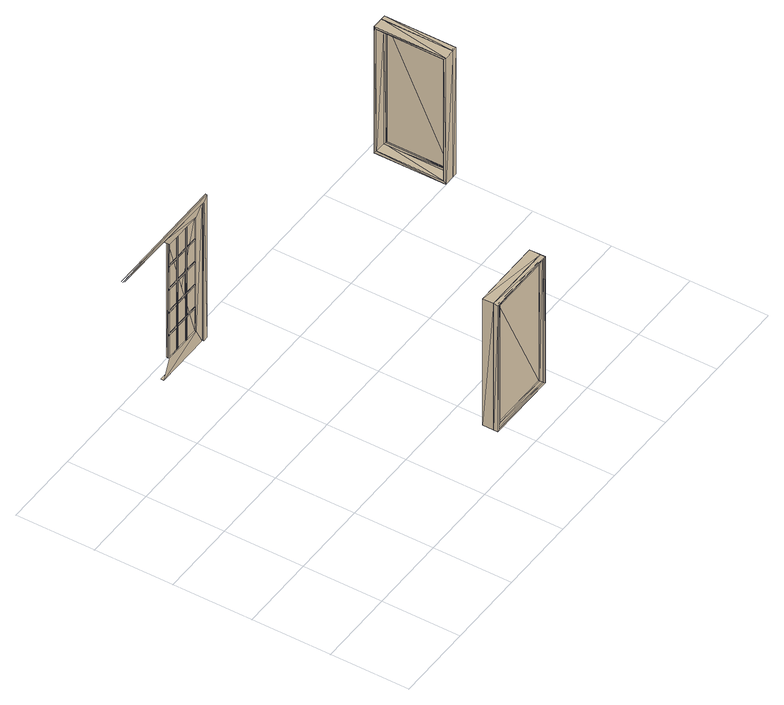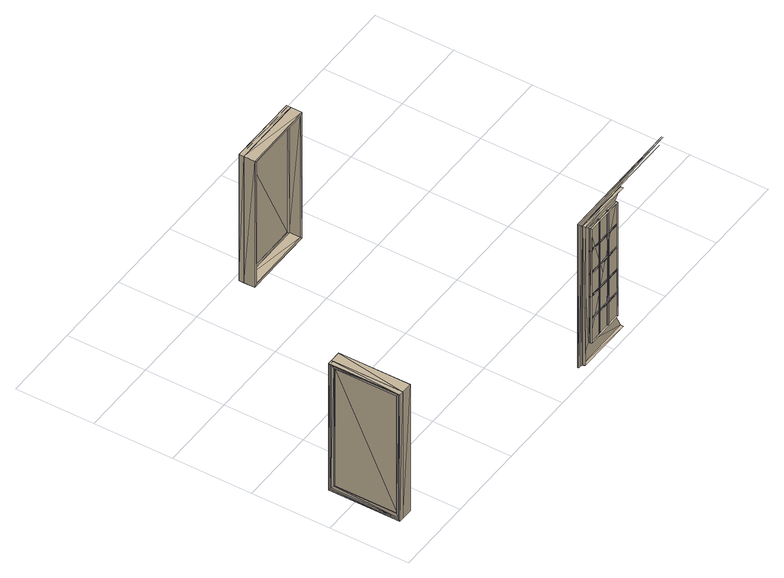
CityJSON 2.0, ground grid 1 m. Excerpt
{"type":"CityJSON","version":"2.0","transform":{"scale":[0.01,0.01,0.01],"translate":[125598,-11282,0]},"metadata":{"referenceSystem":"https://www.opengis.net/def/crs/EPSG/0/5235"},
"CityObjects":{
"building1":{"type":"Building","children":["building1-1","building1-2","building1-3"]},
"building1-1":{"type":"BuildingInstallation","attributes":{"ifc_type":"IfcDoor","name":"M_Door-Interior-Double-Full Glass-Wood:1500 x 2000mm:355801"},"parents":["building1"],"geometry":[{"type":"MultiSurface","lod":"2.2","boundaries":[[[0,1,2]],[[3,4,5]],[[6,7,8]],[[9,10,11]],[[12,13,14]],[[3,15,4]],[[6,16,7]],[[9,17,10]],[[12,18,13]],[[19,20,21]],[[19,22,20]],[[15,23,4]],[[16,24,7]],[[25,10,17]],[[26,18,12]],[[27,28,29]],[[28,30,31]],[[21,32,33]],[[34,20,35]],[[36,37,31]],[[38,32,39]],[[40,34,41]],[[34,42,41]],[[43,44,34]],[[27,29,37]],[[45,46,47]],[[48,47,46]],[[45,49,46]],[[50,46,49]],[[47,48,45]],[[48,46,50]],[[51,49,45]],[[51,52,49]],[[53,50,49]],[[48,50,53]],[[5,54,3]],[[8,55,6]],[[11,56,9]],[[13,57,14]],[[49,45,58]],[[48,58,45]],[[59,5,4]],[[60,8,7]],[[61,11,10]],[[62,13,18]],[[35,20,22]],[[48,53,63]],[[3,64,15]],[[6,65,16]],[[9,66,17]],[[14,67,12]],[[45,49,68]],[[4,15,64]],[[7,16,65]],[[10,17,66]],[[18,12,67]],[[69,70,71]],[[53,49,68]],[[68,49,72]],[[48,63,58]],[[15,4,73]],[[16,7,74]],[[17,10,75]],[[12,18,76]],[[70,69,77]],[[73,4,23]],[[74,7,24]],[[75,10,78]],[[76,18,79]],[[21,80,19]],[[15,81,82]],[[16,83,84]],[[17,85,25]],[[12,86,26]],[[49,58,68]],[[45,58,87]],[[45,68,58]],[[68,63,53]],[[68,58,63]],[[88,58,68]],[[88,87,58]],[[89,90,91]],[[90,92,91]],[[89,93,90]],[[94,90,93]],[[91,92,89]],[[90,94,92]],[[95,93,89]],[[95,96,93]],[[97,94,93]],[[92,94,97]],[[32,38,33]],[[34,35,40]],[[5,59,54]],[[8,60,55]],[[11,61,56]],[[13,62,57]],[[93,89,98]],[[92,98,89]],[[3,54,64]],[[6,55,65]],[[9,56,66]],[[14,57,67]],[[21,33,80]],[[92,97,99]],[[59,4,73]],[[60,7,74]],[[61,10,75]],[[62,18,76]],[[89,93,100]],[[4,64,73]],[[7,65,74]],[[10,66,75]],[[18,67,76]],[[69,71,77]],[[97,93,100]],[[100,93,101]],[[92,99,98]],[[15,73,64]],[[16,74,65]],[[17,75,66]],[[12,76,67]],[[70,77,71]],[[15,64,81]],[[16,65,83]],[[17,66,85]],[[12,67,86]],[[35,22,102]],[[73,23,103]],[[74,24,104]],[[75,78,105]],[[76,79,106]],[[93,98,100]],[[89,98,107]],[[89,100,98]],[[100,99,97]],[[100,98,99]],[[108,98,100]],[[108,107,98]],[[34,40,42]],[[38,39,109]],[[40,41,42]],[[34,40,43]],[[73,54,59]],[[55,60,74]],[[75,56,61]],[[76,57,62]],[[73,64,54]],[[65,55,74]],[[75,66,56]],[[76,67,57]],[[102,33,35]],[[102,80,33]],[[81,64,73]],[[83,65,74]],[[85,66,75]],[[86,67,76]],[[35,33,40]],[[40,33,38]],[[28,110,111]],[[109,40,38]],[[42,38,40]],[[28,31,110]],[[109,42,40]],[[42,109,38]],[[40,38,112]],[[112,38,109]],[[40,112,43]],[[28,111,113]],[[113,111,110]],[[110,31,114]],[[29,28,113]],[[113,110,114]],[[114,31,37]],[[37,29,113]],[[37,113,114]]]}]},
"building1-2":{"type":"BuildingInstallation","attributes":{"ifc_type":"IfcWindow","name":"M_Fixed:0915 x 1830mm:355807"},"parents":["building1"],"geometry":[{"type":"MultiSurface","lod":"2.2","boundaries":[[[115,116,117]],[[118,115,117]],[[118,117,119]],[[120,118,119]],[[120,119,121]],[[122,120,121]],[[122,121,116]],[[115,122,116]],[[117,116,119]],[[116,121,119]],[[120,115,118]],[[120,122,115]],[[123,124,125]],[[126,123,125]],[[126,125,127]],[[128,126,127]],[[128,127,129]],[[130,128,129]],[[130,129,124]],[[123,130,124]],[[131,132,133]],[[134,131,133]],[[134,133,135]],[[136,134,135]],[[136,135,137]],[[138,136,137]],[[138,137,132]],[[131,138,132]],[[124,132,137]],[[124,137,125]],[[124,129,133]],[[132,124,133]],[[133,129,135]],[[137,135,127]],[[125,137,127]],[[135,129,127]],[[138,131,123]],[[126,138,123]],[[134,130,123]],[[134,123,131]],[[136,130,134]],[[128,136,138]],[[128,138,126]],[[128,130,136]],[[139,140,141]],[[142,139,141]],[[142,141,143]],[[144,142,143]],[[144,143,145]],[[146,144,145]],[[146,145,140]],[[139,146,140]],[[147,124,129]],[[148,147,129]],[[148,129,127]],[[149,148,127]],[[149,127,125]],[[150,149,125]],[[150,125,124]],[[147,150,124]],[[140,124,125]],[[140,125,141]],[[129,124,145]],[[124,140,145]],[[129,145,127]],[[125,127,143]],[[141,125,143]],[[127,145,143]],[[150,147,139]],[[142,150,139]],[[146,147,148]],[[146,139,147]],[[149,146,148]],[[144,149,150]],[[144,150,142]],[[144,146,149]],[[140,151,152]],[[141,140,152]],[[141,152,153]],[[143,141,153]],[[143,153,154]],[[145,143,154]],[[145,154,151]],[[140,145,151]],[[155,156,157]],[[158,155,157]],[[158,157,159]],[[160,158,159]],[[160,159,161]],[[162,160,161]],[[162,161,156]],[[155,162,156]],[[156,161,152]],[[151,156,152]],[[151,154,157]],[[156,151,157]],[[159,157,153]],[[161,159,153]],[[157,154,153]],[[152,161,153]],[[141,162,155]],[[141,155,140]],[[158,145,140]],[[158,140,155]],[[143,158,160]],[[143,160,162]],[[143,145,158]],[[143,162,141]]]}]},
"building1-3":{"type":"BuildingInstallation","attributes":{"ifc_type":"IfcWindow","name":"M_Fixed:0915 x 1830mm:355808"},"parents":["building1"],"geometry":[{"type":"MultiSurface","lod":"2.2","boundaries":[[[163,164,165]],[[166,163,165]],[[166,165,167]],[[168,166,167]],[[168,167,169]],[[170,168,169]],[[170,169,164]],[[163,170,164]],[[165,164,167]],[[164,169,167]],[[168,163,166]],[[168,170,163]],[[171,172,173]],[[174,171,173]],[[174,173,175]],[[176,174,175]],[[176,175,177]],[[178,176,177]],[[178,177,172]],[[171,178,172]],[[179,180,181]],[[182,179,181]],[[182,181,183]],[[184,182,183]],[[184,183,185]],[[186,184,185]],[[186,185,180]],[[179,186,180]],[[172,180,185]],[[172,185,173]],[[172,177,181]],[[180,172,181]],[[181,177,183]],[[185,183,175]],[[173,185,175]],[[183,177,175]],[[186,179,171]],[[174,186,171]],[[182,178,171]],[[182,171,179]],[[184,178,182]],[[176,184,186]],[[176,186,174]],[[176,178,184]],[[187,188,189]],[[190,187,189]],[[190,189,191]],[[192,190,191]],[[192,191,193]],[[194,192,193]],[[194,193,188]],[[187,194,188]],[[195,172,177]],[[196,195,177]],[[196,177,175]],[[197,196,175]],[[197,175,173]],[[198,197,173]],[[198,173,172]],[[195,198,172]],[[188,172,173]],[[188,173,189]],[[177,172,193]],[[172,188,193]],[[177,193,175]],[[173,175,191]],[[189,173,191]],[[175,193,191]],[[198,195,187]],[[190,198,187]],[[194,195,196]],[[194,187,195]],[[197,194,196]],[[192,197,198]],[[192,198,190]],[[192,194,197]],[[188,199,200]],[[189,188,200]],[[189,200,201]],[[191,189,201]],[[191,201,202]],[[193,191,202]],[[193,202,199]],[[188,193,199]],[[203,204,205]],[[206,203,205]],[[206,205,207]],[[208,206,207]],[[208,207,209]],[[210,208,209]],[[210,209,204]],[[203,210,204]],[[204,209,200]],[[199,204,200]],[[199,202,205]],[[204,199,205]],[[207,205,201]],[[209,207,201]],[[205,202,201]],[[200,209,201]],[[189,210,203]],[[189,203,188]],[[206,193,188]],[[206,188,203]],[[191,206,208]],[[191,208,210]],[[191,193,206]],[[191,210,189]]]}]}
},
"vertices":[
[172,384,93],[173,384,91],[173,384,92],[175,385,156],[175,386,154],[175,385,154],[175,385,123],[175,386,121],[175,385,121],[175,385,90],[175,386,88],[175,385,88],[175,386,57],[175,385,55],[175,385,57],[175,386,156],[175,386,123],[175,386,90],[175,386,55],[175,388,23],[175,384,188],[175,384,23],[175,388,188],[175,387,154],[175,387,121],[175,387,90],[175,387,57],[81,382,207],[239,382,201],[245,382,207],[88,384,201],[239,384,201],[164,384,0],[226,384,23],[164,384,200],[226,384,188],[81,384,207],[245,384,207],[238,384,0],[164,388,0],[238,384,200],[164,388,200],[238,388,200],[241,384,202],[163,384,200],[191,386,188],[191,385,23],[191,385,188],[192,385,188],[191,386,23],[192,385,23],[191,387,188],[191,387,23],[193,385,23],[226,385,156],[226,385,123],[226,385,90],[226,385,57],[193,386,188],[226,385,154],[226,385,121],[226,385,88],[226,385,55],[193,385,188],[226,386,156],[226,386,123],[226,386,90],[226,386,57],[193,386,23],[175,386,188],[175,386,23],[226,386,23],[192,387,23],[226,386,154],[226,386,121],[226,386,88],[226,386,55],[226,386,188],[175,387,88],[175,387,55],[226,388,23],[226,387,156],[175,387,156],[226,387,123],[175,387,123],[226,387,90],[226,387,57],[193,387,188],[193,387,23],[208,386,188],[208,385,23],[208,385,188],[209,385,188],[208,386,23],[209,385,23],[208,387,188],[208,387,23],[210,385,23],[210,386,188],[210,385,188],[210,386,23],[209,387,23],[226,388,188],[226,387,154],[226,387,121],[226,387,88],[226,387,55],[210,387,188],[210,387,23],[238,388,0],[239,384,0],[239,382,0],[241,384,0],[245,382,0],[245,384,0],
[348,28,207],[348,28,37],[348,29,37],[348,29,207],[270,29,37],[270,29,207],[270,28,37],[270,28,207],[353,26,212],[353,30,212],[265,30,212],[265,26,212],[265,30,32],[265,26,32],[353,30,32],[353,26,32],[348,26,207],[348,30,207],[348,30,37],[348,26,37],[270,30,37],[270,26,37],[270,30,207],[270,26,207],[355,24,213],[355,30,213],[263,30,213],[263,24,213],[263,30,30],[263,24,30],[355,30,30],[355,24,30],[353,24,212],[353,24,32],[265,24,32],[265,24,212],[355,44,213],[263,44,213],[263,44,30],[355,44,30],[352,30,210],[352,44,210],[352,44,34],[352,30,34],[266,44,34],[266,30,34],[266,44,210],[266,30,210],
[575,368,207],[575,368,37],[574,368,37],[574,368,207],[574,289,37],[574,289,207],[575,289,37],[575,289,207],[576,372,212],[572,372,212],[572,285,212],[576,285,212],[572,285,32],[576,285,32],[572,372,32],[576,372,32],[576,368,207],[572,368,207],[572,368,37],[576,368,37],[572,289,37],[576,289,37],[572,289,207],[576,289,207],[578,374,213],[572,374,213],[572,283,213],[578,283,213],[572,283,30],[578,283,30],[572,374,30],[578,374,30],[578,372,212],[578,372,32],[578,285,32],[578,285,212],[558,374,213],[558,283,213],[558,283,30],[558,374,30],[572,371,210],[558,371,210],[558,371,34],[572,371,34],[558,286,34],[572,286,34],[558,286,210],[572,286,210]
]}
